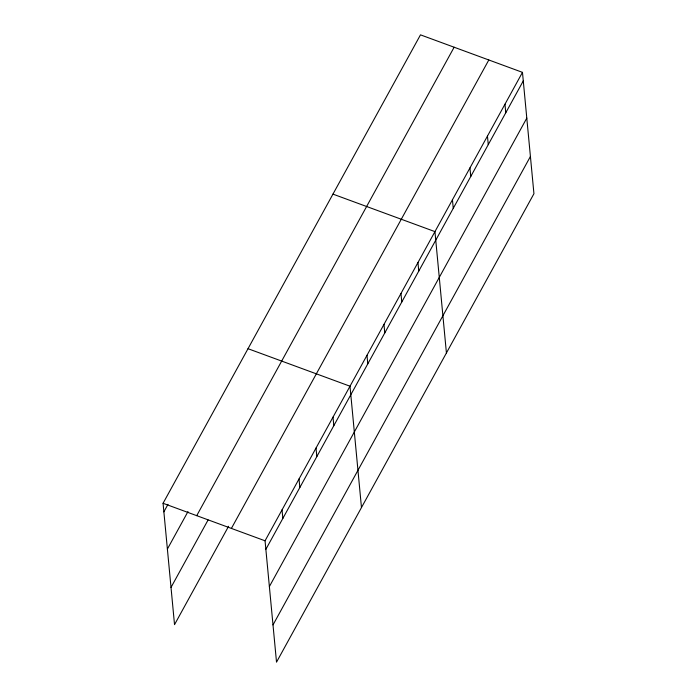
<?xml version="1.0" encoding="UTF-8"?>
<svg xmlns="http://www.w3.org/2000/svg" width="697" height="697" viewBox="0 0 697 697"><rect width="100%" height="100%" fill="white"/><g stroke="black" fill="none" stroke-linecap="round" stroke-linejoin="round"><path stroke-width="1.05" d="M228.59 526.27L174.529 624.643L163.063 503.286L420.483 34.85L522.471 72.357L533.937 193.714L276.517 662.15L265.052 540.794L522.471 72.357M163.865 511.842L167.986 504.349M167.385 549.07L187.981 511.589M196.72 515.667L454.139 47.23M171.009 587.423L208.081 519.962M231.395 528.422L488.815 59.977M265.853 549.349L523.281 80.904M269.373 586.569L526.793 118.133M272.997 624.921L530.417 156.485M332.957 194.123L434.945 231.622L446.42 352.978M248.01 348.7L349.999 386.208L361.473 507.564M163.063 503.286L265.052 540.794M504.968 104.21L505.769 112.766M487.456 136.063L488.266 144.619M469.952 167.916L470.763 176.472M452.449 199.769L453.259 208.325M417.956 262.542L418.766 271.098M400.967 293.454L401.777 302.01M383.977 324.375L384.788 332.931M366.988 355.296L367.798 363.843M333.009 417.128L333.819 425.675M316.02 448.04L316.83 456.596M299.03 478.961L299.841 487.517M282.041 509.882L282.843 518.429"/></g></svg>
